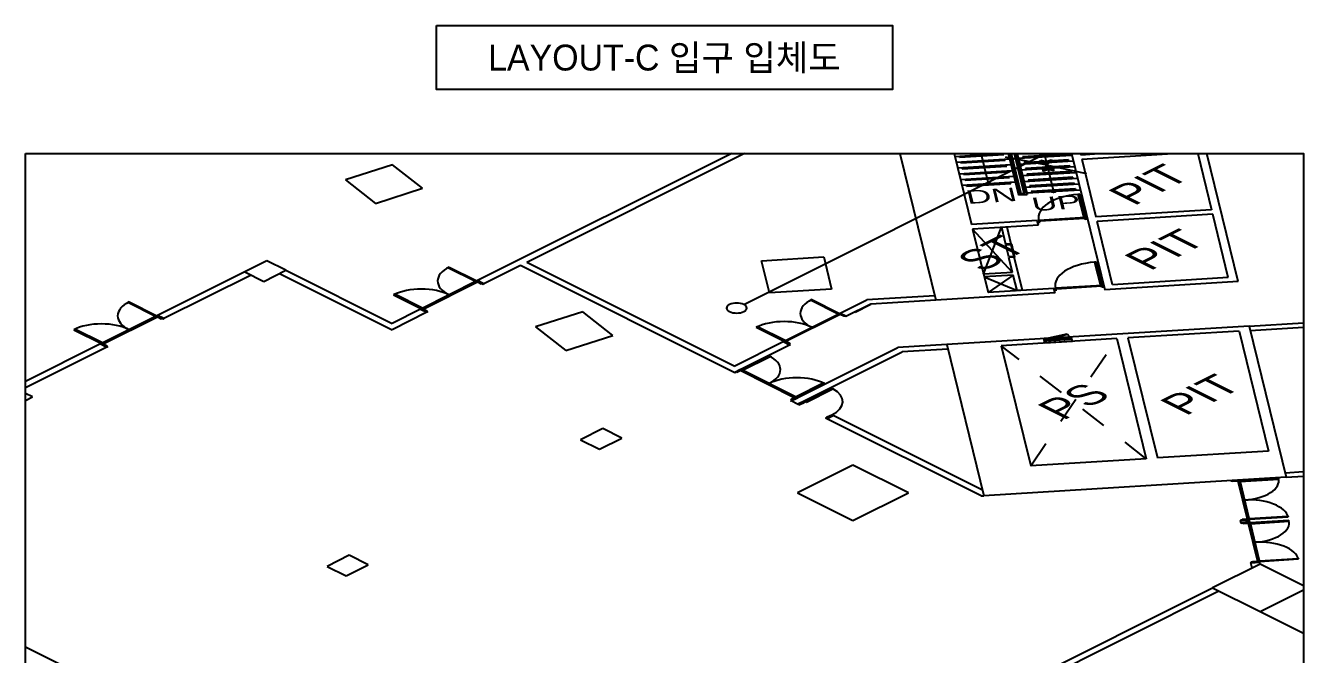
# Model space of a CAD drawing. Header units: millimetres. Extents: x 29838256 to 30236675, y -914750 to -833241.
# Drawn here: x 30115470 to 30143999, y -847285 to -833241 of the extents above; entities that cross this region are included whole.
import ezdxf
from ezdxf.enums import TextEntityAlignment as Align

# ---------------------------------------------------------------- set-up
doc = ezdxf.new("R2010")
doc.units = ezdxf.units.MM
doc.header["$LTSCALE"] = 600
doc.header["$MEASUREMENT"] = 0
doc.linetypes.add('HIDDEN', pattern=[2, 1, -1])
for name, color, linetype in [('e-plan', 9, 'CONTINUOUS'), ('e-room-box', 7, 'CONTINUOUS'), ('e-text', 6, 'CONTINUOUS'), ('e-text-box', 7, 'CONTINUOUS')]:
    doc.layers.add(name, color=color, linetype=linetype)
doc.styles.add('돋움', font='Dotum.TTF')

msp = doc.modelspace()

# ---------------------------------------------------------------- linework, layer by layer
at = {"layer": 'e-plan', "extrusion": (0, -0.866025, 0.5)}
for p, q in [((30131234.2, -836099.7, 27470.6), (30125561.5, -838936, 22557.9)), ((30131517.1, -836099.7, 27470.6), (30126657.8, -838529.4, 23262.3)), ((30134988.6, -836099.7, 27470.6), (30135792.1, -839372, 21802.8)), ((30136197.8, -836099.7, 27470.6), (30136587.2, -837685.7, 24723.6)), ((30136213, -836161.9, 27362.9), (30137225.6, -836099.7, 27470.6)), ((30136312.3, -836155.8, 27373.5), (30136318.4, -836180.6, 27330.5)), ((30136318.4, -836180.6, 27330.5), (30137311.1, -836119.7, 27436)), ((30136967.1, -836770.6, 26308.6), (30136802.4, -836099.7, 27470.6)), ((30137311.1, -836119.7, 27436), (30137305, -836094.8, 27479)), ((30137338.7, -836170.3, 27348.4), (30138229.9, -836345.8, 27044.3)), ((30137407, -836099.7, 27470.6), (30137634.1, -837024.4, 25869)), ((30137447.3, -836099.7, 27470.6), (30137668.9, -837002.1, 25907.6)), ((30137472.5, -836099.7, 27470.6), (30137690.7, -836988.2, 25931.8)), ((30137543, -836099.7, 27470.6), (30137760.1, -836983.9, 25939.1)), ((30137568.2, -836099.7, 27470.6), (30137788, -836994.8, 25920.3)), ((30137608.5, -836099.7, 27470.6), (30137832.6, -837012.2, 25890.1)), ((30137634.5, -836205.6, 27287.2), (30138825.8, -836132.5, 27413.8)), ((30138720.4, -836113.8, 27446.3), (30137727.7, -836174.7, 27340.7)), ((30138213.1, -836099.7, 27470.6), (30138256.4, -836276, 27165.2)), ((30138726.5, -836138.6, 27403.3), (30138720.4, -836113.8, 27446.3)), ((30138817.7, -836099.7, 27470.6), (30139564.4, -839140.4, 22204)), ((30139019.3, -836099.7, 27470.6), (30139025.5, -836125.2, 27426.3)), ((30139025.5, -836125.2, 27426.3), (30139441.5, -836099.7, 27470.6)), ((30139049.9, -836224.5, 27254.4), (30141082.9, -836099.7, 27470.6)), ((30141639.2, -836099.7, 27470.6), (30141947.9, -837356.6, 25293.6)), ((30142542.6, -838957.6, 22520.6), (30141840.8, -836099.7, 27470.6)), ((30136244.7, -836290.9, 27139.4), (30137436, -836217.8, 27266)), ((30136276.4, -836420, 26915.8), (30137467.7, -836346.8, 27042.5)), ((30136344, -836284.8, 27149.9), (30136350.1, -836309.7, 27106.9)), ((30136350.1, -836309.7, 27106.9), (30137342.8, -836248.7, 27212.5)), ((30136375.7, -836413.9, 26926.4), (30136381.8, -836438.7, 26883.4)), ((30136381.8, -836438.7, 26883.4), (30137374.5, -836377.8, 26989)), ((30137342.8, -836248.7, 27212.5), (30137336.7, -836223.9, 27255.5)), ((30137374.5, -836377.8, 26989), (30137368.4, -836352.9, 27032)), ((30137475.7, -836215.4, 27270.3), (30137500.5, -836213.8, 27272.9)), ((30137507.4, -836344.4, 27046.7), (30137532.2, -836342.9, 27049.4)), ((30137570, -836209.6, 27280.3), (30137594.8, -836208, 27282.9)), ((30137601.7, -836338.6, 27056.8), (30137626.5, -836337.1, 27059.4)), ((30137666.2, -836334.7, 27063.6), (30138857.5, -836261.5, 27190.3)), ((30137697.9, -836463.7, 26840.1), (30138889.2, -836390.6, 26966.8)), ((30137727.7, -836174.7, 27340.7), (30137733.8, -836199.5, 27297.7)), ((30138752.1, -836242.8, 27222.7), (30137759.4, -836303.7, 27117.2)), ((30137759.4, -836303.7, 27117.2), (30137765.5, -836328.6, 27074.2)), ((30138783.8, -836371.9, 26999.2), (30137791.1, -836432.8, 26893.6)), ((30137791.1, -836432.8, 26893.6), (30137797.2, -836457.6, 26850.7)), ((30138114.1, -836268.2, 27178.7), (30138133, -836250.2, 27210)), ((30138261.8, -836298.1, 27127), (30138114.1, -836268.2, 27178.7)), ((30138133, -836250.2, 27210), (30138256.4, -836276, 27165.2)), ((30138293.5, -836427.1, 26903.4), (30138164.7, -836474, 26822.3)), ((30138191.7, -836489.2, 26795.9), (30138299, -836449.2, 26865.2)), ((30138324.8, -836298.1, 27127), (30138227.1, -836413.2, 26927.7)), ((30138227.1, -836413.2, 26927.7), (30138322, -836365.4, 27010.4)), ((30138229.9, -836345.8, 27044.3), (30138324.8, -836298.1, 27127)), ((30138256.4, -836276, 27165.2), (30138363.7, -836236, 27234.5)), ((30138386.7, -836251.5, 27207.7), (30138261.8, -836298.1, 27127)), ((30138437.3, -836457.3, 26851.3), (30138293.5, -836427.1, 26903.4)), ((30138293.5, -836427.1, 26903.4), (30138420.3, -836943.4, 26009.3)), ((30138299, -836449.2, 26865.2), (30138422.4, -836475.1, 26820.4)), ((30138322, -836365.4, 27010.4), (30139154.8, -836542.1, 26704.3)), ((30138363.7, -836236, 27234.5), (30138386.7, -836251.5, 27207.7)), ((30138758.2, -836267.6, 27179.7), (30138752.1, -836242.8, 27222.7)), ((30138789.9, -836396.7, 26956.2), (30138783.8, -836371.9, 26999.2)), ((30139049.9, -836224.5, 27254.4), (30139366.8, -837515, 25019.1)), ((30136308.1, -836549, 26692.3), (30137499.4, -836475.9, 26819)), ((30136339.8, -836678.1, 26468.8), (30137531.1, -836605, 26595.5)), ((30136371.5, -836807.1, 26245.3), (30137562.7, -836734, 26371.9)), ((30136407.4, -836542.9, 26702.9), (30136413.5, -836567.8, 26659.9)), ((30136413.5, -836567.8, 26659.9), (30137406.2, -836506.8, 26765.5)), ((30136439.1, -836672, 26479.4), (30136445.2, -836696.8, 26436.4)), ((30136445.2, -836696.8, 26436.4), (30137437.9, -836635.9, 26541.9)), ((30137406.2, -836506.8, 26765.5), (30137400.1, -836482, 26808.4)), ((30137437.9, -836635.9, 26541.9), (30137431.8, -836611, 26584.9)), ((30137469.6, -836764.9, 26318.4), (30137463.5, -836740.1, 26361.4)), ((30137539.1, -836473.5, 26823.2), (30137563.9, -836471.9, 26825.9)), ((30137570.8, -836602.5, 26599.7), (30137595.6, -836601, 26602.3)), ((30137602.5, -836731.6, 26376.2), (30137627.3, -836730, 26378.8)), ((30137633.4, -836467.7, 26833.2), (30137658.2, -836466.2, 26835.9)), ((30137665.1, -836596.7, 26609.7), (30137689.9, -836595.2, 26612.4)), ((30137696.8, -836725.8, 26386.2), (30137721.6, -836724.3, 26388.8)), ((30137729.6, -836592.8, 26616.6), (30138920.9, -836519.6, 26743.3)), ((30137761.3, -836721.8, 26393.1), (30138952.5, -836648.7, 26519.7)), ((30138815.5, -836500.9, 26775.7), (30137822.8, -836561.9, 26670.1)), ((30137822.8, -836561.9, 26670.1), (30137828.9, -836586.7, 26627.1)), ((30138847.2, -836630, 26552.2), (30137854.5, -836690.9, 26446.6)), ((30137854.5, -836690.9, 26446.6), (30137860.6, -836715.7, 26403.6)), ((30138164.7, -836474, 26822.3), (30138191.7, -836489.2, 26795.9)), ((30138422.4, -836475.1, 26820.4), (30138437.3, -836457.3, 26851.3)), ((30138821.6, -836525.7, 26732.7), (30138815.5, -836500.9, 26775.7)), ((30138853.3, -836654.8, 26509.2), (30138847.2, -836630, 26552.2)), ((30136470.8, -836801, 26255.8), (30136476.9, -836825.9, 26212.8)), ((30136476.9, -836825.9, 26212.8), (30137469.6, -836764.9, 26318.4)), ((30137634.1, -837024.4, 25869), (30137832.6, -837012.2, 25890.1)), ((30137668.9, -837002.1, 25907.6), (30137788, -836994.8, 25920.3)), ((30137690.7, -836988.2, 25931.8), (30137760.1, -836983.9, 25939.1)), ((30137728.5, -836854.8, 26162.7), (30137753.3, -836853.3, 26165.3)), ((30137793, -836850.9, 26169.5), (30138984.2, -836777.7, 26296.2)), ((30137824.7, -836979.9, 25946), (30139015.9, -836906.8, 26072.7)), ((30138878.9, -836759, 26328.6), (30137886.2, -836820, 26223.1)), ((30137886.2, -836820, 26223.1), (30137892.3, -836844.8, 26180.1)), ((30138910.6, -836888.1, 26105.1), (30137917.9, -836949, 25999.5)), ((30137917.9, -836949, 25999.5), (30137923.9, -836973.8, 25956.6)), ((30138885, -836783.8, 26285.6), (30138878.9, -836759, 26328.6)), ((30138916.7, -836912.9, 26062.1), (30138910.6, -836888.1, 26105.1)), ((30139004.9, -837008.4, 25896.7), (30138965.2, -837010.9, 25892.4)), ((30138965.2, -837010.9, 25892.4), (30139093.8, -837531.6, 24990.5)), ((30139133.5, -837529.1, 24994.8), (30139004.9, -837008.4, 25896.7)), ((30138056.5, -837595.5, 24879.8), (30136587.2, -837685.7, 24723.6)), ((30138080.8, -837694.8, 24707.9), (30138056.5, -837595.5, 24879.8)), ((30138091.2, -837593.4, 24883.5), (30138066.4, -837594.9, 24880.9)), ((30138066.4, -837594.9, 24880.9), (30138076.2, -837634.6, 24812.1)), ((30139133.5, -837529.1, 24994.8), (30138091.2, -837593.4, 24883.5)), ((30138096.1, -837613.2, 24849.1), (30138091.2, -837593.4, 24883.5)), ((30139118.5, -837550.2, 24958.3), (30138115.9, -837612, 24851.2)), ((30139093.8, -837531.6, 24990.5), (30139133.5, -837529.1, 24994.8)), ((30139118.5, -837550.2, 24958.3), (30139138.4, -837549, 24960.4)), ((30139123.4, -837570.1, 24923.9), (30139118.5, -837550.2, 24958.3)), ((30139168.1, -837567.3, 24928.6), (30139123.4, -837570.1, 24923.9)), ((30139133.5, -837529.1, 24994.8), (30139158.3, -837527.6, 24997.4)), ((30139138.4, -837549, 24960.4), (30139133.5, -837529.1, 24994.8)), ((30139158.3, -837527.6, 24997.4), (30139168.1, -837567.3, 24928.6)), ((30139168.1, -837567.3, 24928.6), (30139168.1, -837567.3, 24928.6)), ((30139168.1, -837567.3, 24928.6), (30139168.1, -837567.3, 24928.6)), ((30141947.9, -837356.6, 25293.6), (30139366.8, -837515, 25019.1)), ((30141972.3, -837455.9, 25121.7), (30139391.2, -837614.3, 24847.2)), ((30142319.6, -838870.5, 22671.5), (30141972.3, -837455.9, 25121.7)), ((30138080.8, -837694.8, 24707.9), (30136611.6, -837785, 24551.6)), ((30136611.6, -837785, 24551.6), (30136959, -839199.6, 22101.5)), ((30137504.3, -838752.9, 22875), (30136611.6, -837785, 24551.6)), ((30136859.1, -838792.6, 22806.4), (30137256.9, -837745.3, 24620.2)), ((30137256.9, -837745.3, 24620.2), (30137348.9, -838120.1, 23971.2)), ((30137376, -837738, 24632.9), (30137468, -838112.8, 23983.8)), ((30138076.2, -837634.6, 24812.1), (30138120.8, -837631.8, 24816.9)), ((30138076.2, -837634.6, 24812.1), (30138076.2, -837634.6, 24812.1)), ((30138076.2, -837634.6, 24812.1), (30138076.2, -837634.6, 24812.1)), ((30138115.9, -837612, 24851.2), (30138096.1, -837613.2, 24849.1)), ((30138120.8, -837631.8, 24816.9), (30138115.9, -837612, 24851.2)), ((30139738.6, -839028.9, 22397), (30139391.2, -837614.3, 24847.2)), ((30137468, -838112.8, 23983.8), (30137348.9, -838120.1, 23971.2)), ((30137352.6, -838135, 23945.4), (30137471.7, -838127.7, 23958)), ((30137418.4, -838403, 23481.1), (30137352.6, -838135, 23945.4)), ((30137468, -838112.8, 23983.8), (30137478, -838112.2, 23984.9)), ((30137541.2, -838410.6, 23468), (30137468, -838112.8, 23983.8)), ((30137478, -838112.2, 23984.9), (30137551.1, -838410, 23469.1)), ((30137537.5, -838395.7, 23493.8), (30137418.4, -838403, 23481.1)), ((30137541.2, -838410.6, 23468), (30137422, -838417.9, 23455.3)), ((30137504.3, -838752.9, 22875), (30137422, -838417.9, 23455.3)), ((30137551.1, -838410, 23469.1), (30137541.2, -838410.6, 23468)), ((30137723.4, -839152.6, 22182.7), (30137541.2, -838410.6, 23468)), ((30121282.8, -838706.2, 22956), (30123652.8, -839891.2, 20903.5)), ((30124896.7, -838649.6, 23054), (30124925, -838635.5, 23078.5)), ((30125515.6, -838959, 22518.1), (30124896.7, -838649.6, 23054)), ((30124925, -838635.5, 23078.5), (30125543.9, -838944.9, 22542.6)), ((30126516.3, -838600.1, 23139.8), (30125703, -839006.8, 22435.4)), ((30131290.1, -840987, 19005.6), (30126516.3, -838600.1, 23139.8)), ((30131290.1, -840845.5, 19250.6), (30126657.8, -838529.4, 23262.3)), ((30139376.7, -838522.3, 23274.5), (30139337, -838524.7, 23270.3)), ((30139337, -838524.7, 23270.3), (30139465.5, -839045.5, 22368.4)), ((30139505.2, -839043, 22372.6), (30139376.7, -838522.3, 23274.5)), ((30120363.5, -838741.5, 22894.8), (30118418.6, -839714, 21210.5)), ((30120504.9, -838812.3, 22772.3), (30118560, -839784.7, 21088)), ((30121141.4, -838776.9, 22833.5), (30123652.8, -840032.6, 20658.5)), ((30125543.9, -838944.9, 22542.6), (30124306.2, -839563.7, 21470.8)), ((30124348.6, -839570.8, 21458.5), (30125558, -838966.1, 22505.8)), ((30125543.9, -838944.9, 22542.6), (30125515.6, -838959, 22518.1)), ((30125561.5, -838936, 22557.9), (30125543.9, -838944.9, 22542.6)), ((30125543.9, -838944.9, 22542.6), (30125572.1, -838959, 22518.1)), ((30125572.1, -838959, 22518.1), (30125558, -838966.1, 22505.8)), ((30125558, -838966.1, 22505.8), (30125642.9, -839008.5, 22432.3)), ((30125561.5, -838936, 22557.9), (30125703, -839006.8, 22435.4)), ((30125703, -839006.8, 22435.4), (30125561.5, -838936, 22557.9)), ((30125642.9, -839008.5, 22432.3), (30125657, -839001.5, 22444.6)), ((30125657, -839001.5, 22444.6), (30125685.3, -839015.6, 22420.1)), ((30125685.3, -839015.6, 22420.1), (30125703, -839006.8, 22435.4)), ((30137504.3, -838752.9, 22875), (30136859.1, -838792.6, 22806.4)), ((30137518.9, -838812.5, 22771.9), (30136873.7, -838852.1, 22703.3)), ((30136873.7, -838852.1, 22703.3), (30137604.3, -839160, 22170.1)), ((30137518.9, -838812.5, 22771.9), (30136959, -839199.6, 22101.5)), ((30137604.3, -839160, 22170.1), (30137518.9, -838812.5, 22771.9)), ((30142542.6, -838957.6, 22520.6), (30139564.4, -839140.4, 22204)), ((30142319.6, -838870.5, 22671.5), (30139738.6, -839028.9, 22397)), ((30123715.7, -839240.1, 22031.2), (30123687.4, -839254.3, 22006.7)), ((30123687.4, -839254.3, 22006.7), (30124306.2, -839563.7, 21470.8)), ((30124334.5, -839549.6, 21495.3), (30123715.7, -839240.1, 22031.2)), ((30135767.7, -839272.7, 21974.8), (30134249.3, -839365.9, 21813.3)), ((30138452.6, -839208.6, 22085.7), (30135792.1, -839372, 21802.8)), ((30138428.2, -839109.4, 22257.7), (30136959, -839199.6, 22101.5)), ((30136959, -839199.6, 22101.5), (30136959, -839199.6, 22101.5)), ((30137723.4, -839152.6, 22182.7), (30137614.2, -839159.4, 22171.1)), ((30138452.6, -839208.6, 22085.7), (30138428.2, -839109.4, 22257.7)), ((30138463, -839107.2, 22261.4), (30138438.1, -839108.8, 22258.7)), ((30138438.1, -839108.8, 22258.7), (30138447.9, -839148.5, 22190)), ((30138447.9, -839148.5, 22190), (30138492.6, -839145.7, 22194.7)), ((30138447.9, -839148.5, 22190), (30138447.9, -839148.5, 22190)), ((30138447.9, -839148.5, 22190), (30138447.9, -839148.5, 22190)), ((30139505.2, -839043, 22372.6), (30138463, -839107.2, 22261.4)), ((30138467.9, -839127.1, 22227), (30138463, -839107.2, 22261.4)), ((30138487.7, -839125.9, 22229.1), (30138467.9, -839127.1, 22227)), ((30139490.3, -839064.1, 22336.1), (30138487.7, -839125.9, 22229.1)), ((30138492.6, -839145.7, 22194.7), (30138487.7, -839125.9, 22229.1)), ((30139465.5, -839045.5, 22368.4), (30139505.2, -839043, 22372.6)), ((30139490.3, -839064.1, 22336.1), (30139510.1, -839062.9, 22338.3)), ((30139495.2, -839083.9, 22301.7), (30139490.3, -839064.1, 22336.1)), ((30139539.8, -839081.2, 22306.5), (30139495.2, -839083.9, 22301.7)), ((30139505.2, -839043, 22372.6), (30139530.1, -839041.5, 22375.3)), ((30139510.1, -839062.9, 22338.3), (30139505.2, -839043, 22372.6)), ((30139530.1, -839041.5, 22375.3), (30139539.8, -839081.2, 22306.5)), ((30139539.8, -839081.2, 22306.5), (30139539.8, -839081.2, 22306.5)), ((30139539.8, -839081.2, 22306.5), (30139539.8, -839081.2, 22306.5)), ((30117753.8, -839427.6, 21706.6), (30117782.1, -839413.4, 21731.1)), ((30118372.6, -839737, 21170.7), (30117753.8, -839427.6, 21706.6)), ((30117782.1, -839413.4, 21731.1), (30118400.9, -839722.8, 21195.2)), ((30124288.5, -839572.5, 21455.5), (30123652, -839890.8, 20904.2)), ((30124288.5, -839572.5, 21455.5), (30124306.2, -839563.7, 21470.8)), ((30124288.5, -839572.5, 21455.5), (30124430, -839643.3, 21333)), ((30124430, -839643.3, 21333), (30124288.5, -839572.5, 21455.5)), ((30124306.2, -839563.7, 21470.8), (30124334.5, -839549.6, 21495.3)), ((30124306.2, -839563.7, 21470.8), (30124334.5, -839577.8, 21446.3)), ((30124334.5, -839577.8, 21446.3), (30124348.6, -839570.8, 21458.5)), ((30124348.6, -839570.8, 21458.5), (30124433.5, -839613.2, 21385)), ((30132993.5, -839375, 21797.6), (30133021.8, -839360.8, 21822.1)), ((30133612.3, -839684.4, 21261.7), (30132993.5, -839375, 21797.6)), ((30133021.8, -839360.8, 21822.1), (30133640.6, -839670.3, 21286.2)), ((30133658.3, -839661.4, 21301.5), (30134249.3, -839365.9, 21813.3)), ((30134342, -839461, 21648.6), (30133799.8, -839732.1, 21179)), ((30133988.4, -839637.8, 21342.4), (30134342, -839461, 21648.6)), ((30135792.1, -839372, 21802.8), (30134342, -839461, 21648.6)), ((30118400.9, -839722.8, 21195.2), (30117163.2, -840341.6, 20123.3)), ((30117205.7, -840348.7, 20111.1), (30118415, -839744, 21158.4)), ((30118400.9, -839722.8, 21195.2), (30118372.6, -839737, 21170.7)), ((30118418.6, -839714, 21210.5), (30118400.9, -839722.8, 21195.2)), ((30118400.9, -839722.8, 21195.2), (30118429.2, -839737, 21170.7)), ((30118429.2, -839737, 21170.7), (30118415, -839744, 21158.4)), ((30118415, -839744, 21158.4), (30118499.9, -839786.5, 21084.9)), ((30118418.6, -839714, 21210.5), (30118560, -839784.7, 21088)), ((30118560, -839784.7, 21088), (30118418.6, -839714, 21210.5)), ((30118499.9, -839786.5, 21084.9), (30118514, -839779.4, 21097.2)), ((30118514, -839779.4, 21097.2), (30118542.3, -839793.5, 21072.7)), ((30118542.3, -839793.5, 21072.7), (30118560, -839784.7, 21088)), ((30124430, -839643.3, 21333), (30123652, -840032.2, 20659.2)), ((30124433.5, -839613.2, 21385), (30124419.4, -839620.3, 21372.8)), ((30124419.4, -839620.3, 21372.8), (30124447.7, -839634.4, 21348.3)), ((30124447.7, -839634.4, 21348.3), (30124430, -839643.3, 21333)), ((30132403, -840289.1, 20214.4), (30133640.6, -839670.3, 21286.2)), ((30133654.8, -839691.5, 21249.5), (30132445.4, -840296.1, 20202.1)), ((30133640.6, -839670.3, 21286.2), (30133612.3, -839684.4, 21261.7)), ((30133640.6, -839670.3, 21286.2), (30133658.3, -839661.4, 21301.5)), ((30133668.9, -839684.4, 21261.7), (30133640.6, -839670.3, 21286.2)), ((30133654.8, -839691.5, 21249.5), (30133668.9, -839684.4, 21261.7)), ((30133739.6, -839733.9, 21176), (30133654.8, -839691.5, 21249.5)), ((30133658.3, -839661.4, 21301.5), (30133799.8, -839732.1, 21179)), ((30133658.3, -839661.4, 21301.5), (30133799.8, -839732.1, 21179)), ((30133753.8, -839726.8, 21188.2), (30133739.6, -839733.9, 21176)), ((30133782.1, -839741, 21163.7), (30133753.8, -839726.8, 21188.2)), ((30133799.8, -839732.1, 21179), (30133782.1, -839741, 21163.7)), ((30142786.3, -839950.3, 20801.2), (30143998.6, -839875.8, 20930.1)), ((30116572.7, -840018.1, 20683.7), (30116544.4, -840032.2, 20659.2)), ((30116544.4, -840032.2, 20659.2), (30117163.2, -840341.6, 20123.3)), ((30117191.5, -840327.5, 20147.8), (30116572.7, -840018.1, 20683.7)), ((30131812.5, -839965.5, 20774.8), (30131784.2, -839979.7, 20750.3)), ((30131784.2, -839979.7, 20750.3), (30132403, -840289.1, 20214.4)), ((30132431.3, -840274.9, 20238.9), (30131812.5, -839965.5, 20774.8)), ((30142786.3, -839950.3, 20801.2), (30136035.9, -840364.7, 20083.4)), ((30142562.5, -840064.8, 20602.9), (30140080.8, -840217.1, 20339)), ((30142562.5, -840064.8, 20602.9), (30143220.7, -842745.1, 15960.4)), ((30142786.3, -839950.3, 20801.2), (30143615.2, -843325.5, 14955.2)), ((30142810.7, -840049.5, 20629.3), (30143998.6, -839976.6, 20755.6)), ((30117145.6, -840350.5, 20108), (30115470.1, -841188.2, 18657)), ((30117287, -840421.2, 19985.5), (30115470.1, -841329.7, 18412)), ((30117145.6, -840350.5, 20108), (30117163.2, -840341.6, 20123.3)), ((30117145.6, -840350.5, 20108), (30117287, -840421.2, 19985.5)), ((30117287, -840421.2, 19985.5), (30117145.6, -840350.5, 20108)), ((30117163.2, -840341.6, 20123.3), (30117191.5, -840327.5, 20147.8)), ((30117163.2, -840341.6, 20123.3), (30117191.5, -840355.8, 20098.8)), ((30117191.5, -840355.8, 20098.8), (30117205.7, -840348.7, 20111.1)), ((30117205.7, -840348.7, 20111.1), (30117290.5, -840391.2, 20037.6)), ((30117290.5, -840391.2, 20037.6), (30117276.4, -840398.2, 20025.3)), ((30117276.4, -840398.2, 20025.3), (30117304.7, -840412.4, 20000.8)), ((30117304.7, -840412.4, 20000.8), (30117287, -840421.2, 19985.5)), ((30131290.1, -840845.5, 19250.6), (30132385.3, -840297.9, 20199.1)), ((30131290.1, -840987, 19005.6), (30132526.8, -840368.6, 20076.6)), ((30132403, -840289.1, 20214.4), (30132385.3, -840297.9, 20199.1)), ((30132385.3, -840297.9, 20199.1), (30132526.8, -840368.6, 20076.6)), ((30132385.3, -840297.9, 20199.1), (30132526.8, -840368.6, 20076.6)), ((30132403, -840289.1, 20214.4), (30132431.3, -840274.9, 20238.9)), ((30132431.3, -840303.2, 20189.9), (30132403, -840289.1, 20214.4)), ((30132445.4, -840296.1, 20202.1), (30132431.3, -840303.2, 20189.9)), ((30132530.3, -840338.6, 20128.6), (30132445.4, -840296.1, 20202.1)), ((30132516.1, -840345.7, 20116.4), (30132530.3, -840338.6, 20128.6)), ((30132544.4, -840359.8, 20091.9), (30132516.1, -840345.7, 20116.4)), ((30132526.8, -840368.6, 20076.6), (30132544.4, -840359.8, 20091.9)), ((30132563.1, -841623.5, 17903.1), (30134947, -840431.5, 19967.6)), ((30136035.9, -840364.7, 20083.4), (30134947, -840431.5, 19967.6)), ((30136035.9, -840364.7, 20083.4), (30136864.8, -843739.9, 14237.4)), ((30139832.6, -840232.4, 20312.6), (30137251.5, -840390.8, 20038.1)), ((30137251.5, -840390.8, 20038.1), (30137909.7, -843071.1, 15395.7)), ((30138224.4, -840331.1, 20141.6), (30138200, -840231.8, 20313.5)), ((30138244.7, -840229.1, 20318.3), (30138209.9, -840231.2, 20314.6)), ((30138209.9, -840231.2, 20314.6), (30138222.1, -840280.9, 20228.6)), ((30138222.1, -840280.9, 20228.6), (30138256.9, -840278.7, 20232.3)), ((30138839.9, -840293.3, 20207), (30138224.4, -840331.1, 20141.6)), ((30138244.7, -840229.1, 20318.3), (30138770.8, -840196.8, 20374.2)), ((30138250.8, -840253.9, 20275.3), (30138244.7, -840229.1, 20318.3)), ((30138265.7, -840253, 20276.9), (30138250.8, -840253.9, 20275.3)), ((30138256.9, -840278.7, 20232.3), (30138271.8, -840277.8, 20233.9)), ((30138256.9, -840278.7, 20232.3), (30138256.9, -840278.7, 20232.3)), ((30138265.7, -840253, 20276.9), (30138762, -840222.5, 20329.7)), ((30138271.8, -840277.8, 20233.9), (30138265.7, -840253, 20276.9)), ((30138271.8, -840277.8, 20233.9), (30138768.1, -840247.3, 20286.7)), ((30138762, -840222.5, 20329.7), (30138776.9, -840221.6, 20331.2)), ((30138768.1, -840247.3, 20286.7), (30138762, -840222.5, 20329.7)), ((30138783, -840246.4, 20288.3), (30138768.1, -840247.3, 20286.7)), ((30138770.8, -840196.8, 20374.2), (30138805.6, -840194.7, 20377.9)), ((30138776.9, -840221.6, 20331.2), (30138770.8, -840196.8, 20374.2)), ((30138817.8, -840244.3, 20292), (30138783, -840246.4, 20288.3)), ((30138783, -840246.4, 20288.3), (30138783, -840246.4, 20288.3)), ((30138805.6, -840194.7, 20377.9), (30138817.8, -840244.3, 20292)), ((30138839.9, -840293.3, 20207), (30138815.5, -840194, 20379)), ((30138839.9, -840293.3, 20207), (30138839.9, -840293.3, 20207)), ((30139832.6, -840232.4, 20312.6), (30140490.8, -842912.7, 15670.1)), ((30140080.8, -840217.1, 20339), (30140739, -842897.5, 15696.5)), ((30132068, -840615.7, 19648.7), (30131449.2, -840925.1, 19112.8)), ((30131477.5, -840939.2, 19088.3), (30132096.3, -840629.8, 19624.2)), ((30132096.3, -840629.8, 19624.2), (30132068, -840615.7, 19648.7)), ((30132704.5, -841694.2, 17780.6), (30135039.7, -840526.6, 19802.9)), ((30136060.3, -840464, 19911.5), (30135039.7, -840526.6, 19802.9)), ((30131290.1, -840987, 19005.6), (30131431.5, -840916.3, 19128.1)), ((30131307.8, -840995.8, 18990.3), (30131290.1, -840987, 19005.6)), ((30131336, -840981.7, 19014.8), (30131307.8, -840995.8, 18990.3)), ((30131350.2, -840988.7, 19002.5), (30131336, -840981.7, 19014.8)), ((30131435.1, -840946.3, 19076), (30131350.2, -840988.7, 19002.5)), ((30131449.2, -840925.1, 19112.8), (30131420.9, -840939.2, 19088.3)), ((30131420.9, -840939.2, 19088.3), (30131435.1, -840946.3, 19076)), ((30131431.5, -840916.3, 19128.1), (30131449.2, -840925.1, 19112.8)), ((30131435.1, -840946.3, 19076), (30132644.4, -841551, 18028.7)), ((30132686.8, -841543.9, 18040.9), (30131449.2, -840925.1, 19112.8)), ((30131449.2, -840925.1, 19112.8), (30131477.5, -840939.2, 19088.3)), ((30132658.6, -841529.8, 18065.4), (30133277.4, -841220.4, 18601.3)), ((30133305.7, -841234.5, 18576.9), (30132686.8, -841543.9, 18040.9)), ((30133277.4, -841220.4, 18601.3), (30133305.7, -841234.5, 18576.9)), ((30132644.4, -841551, 18028.7), (30132559.5, -841593.4, 17955.2)), ((30132563.1, -841623.5, 17903.1), (30132704.5, -841552.8, 18025.6)), ((30132658.6, -841558.1, 18016.4), (30132644.4, -841551, 18028.7)), ((30132686.8, -841543.9, 18040.9), (30132658.6, -841529.8, 18065.4)), ((30132686.8, -841543.9, 18040.9), (30132658.6, -841558.1, 18016.4)), ((30132704.5, -841552.8, 18025.6), (30132686.8, -841543.9, 18040.9)), ((30133467.7, -841340.9, 18392.5), (30132874.3, -841637.6, 17878.6)), ((30132902.6, -841651.8, 17854.1), (30133495.9, -841355.1, 18368)), ((30133495.9, -841355.1, 18368), (30133467.7, -841340.9, 18392.5)), ((30132573.7, -841600.5, 17942.9), (30132545.4, -841614.6, 17918.4)), ((30132545.4, -841614.6, 17918.4), (30132563.1, -841623.5, 17903.1)), ((30132559.5, -841593.4, 17955.2), (30132573.7, -841600.5, 17942.9)), ((30132704.5, -841694.2, 17780.6), (30132563.1, -841623.5, 17903.1)), ((30132853, -841627, 17897), (30132711.6, -841697.7, 17774.5)), ((30132711.6, -841697.7, 17774.5), (30132732.8, -841708.3, 17756.1)), ((30132732.8, -841708.3, 17756.1), (30132761.1, -841694.2, 17780.6)), ((30132761.1, -841694.2, 17780.6), (30132768.2, -841697.7, 17774.5)), ((30132768.2, -841697.7, 17774.5), (30132853, -841655.3, 17848)), ((30132846, -841651.8, 17854.1), (30132874.3, -841637.6, 17878.6)), ((30132853, -841655.3, 17848), (30132846, -841651.8, 17854.1)), ((30132874.3, -841637.6, 17878.6), (30132853, -841627, 17897)), ((30132874.3, -841637.6, 17878.6), (30132902.6, -841651.8, 17854.1)), ((30133326.9, -842005.4, 17241.7), (30133355.2, -841991.2, 17266.2)), ((30133348.1, -842016, 17223.3), (30133326.9, -842005.4, 17241.7)), ((30133348.1, -841987.7, 17272.3), (30133433, -841945.3, 17345.8)), ((30133489.5, -841945.3, 17345.8), (30133348.1, -842016, 17223.3)), ((30133355.2, -841991.2, 17266.2), (30133348.1, -841987.7, 17272.3)), ((30133355.2, -842019.5, 17217.2), (30133496.6, -841948.8, 17339.7)), ((30136803.5, -843743.7, 14230.8), (30133355.2, -842019.5, 17217.2)), ((30133433, -841945.3, 17345.8), (30133440, -841948.8, 17339.7)), ((30133440, -841948.8, 17339.7), (30133468.3, -841934.7, 17364.2)), ((30133468.3, -841934.7, 17364.2), (30133489.5, -841945.3, 17345.8)), ((30136834.8, -843617.9, 14448.7), (30133496.6, -841948.8, 17339.7)), ((30140490.8, -842912.7, 15670.1), (30137909.7, -843071.1, 15395.7)), ((30143220.7, -842745.1, 15960.4), (30140739, -842897.5, 15696.5)), ((30143590.8, -843226.2, 15127.1), (30143998.6, -843201.2, 15170.5)), ((30143615.2, -843325.5, 14955.2), (30143998.6, -843301.9, 14995.9)), ((30143615.2, -843325.5, 14955.2), (30136864.8, -843739.9, 14237.4)), ((30142374.3, -843401.7, 14823.2), (30142572.8, -843389.5, 14844.3)), ((30142377.3, -843414.1, 14801.7), (30142374.3, -843401.7, 14823.2)), ((30142417.1, -843411.6, 14805.9), (30142377.3, -843414.1, 14801.7)), ((30142419.5, -843421.6, 14788.8), (30142417.1, -843411.6, 14805.9)), ((30142538.6, -843414.3, 14801.4), (30142419.5, -843421.6, 14788.8)), ((30142575.9, -843401.9, 14822.8), (30142536.2, -843404.3, 14818.6)), ((30142536.2, -843404.3, 14818.6), (30142538.6, -843414.3, 14801.4)), ((30142747.1, -844263, 13331.3), (30142538.6, -843414.3, 14801.4)), ((30142572.8, -843389.5, 14844.3), (30142575.9, -843401.9, 14822.8)), ((30143444.5, -843348.6, 14915.2), (30142575.9, -843401.9, 14822.8)), ((30142575.9, -843401.9, 14822.8), (30142789.2, -844270.5, 13318.3)), ((30142575.9, -843401.9, 14822.8), (30142580.8, -843421.7, 14788.4)), ((30142580.8, -843421.7, 14788.4), (30143449.4, -843368.4, 14880.8)), ((30143449.4, -843368.4, 14880.8), (30143444.5, -843348.6, 14915.2)), ((30136803.5, -843743.7, 14230.8), (30136864.8, -843739.9, 14237.4)), ((30142630.4, -844280.3, 13301.5), (30142590.7, -844282.7, 13297.2)), ((30142590.7, -844282.7, 13297.2), (30142593.7, -844295.1, 13275.7)), ((30142792.2, -844282.9, 13296.8), (30142593.7, -844295.1, 13275.7)), ((30142593.7, -844295.1, 13275.7), (30142792.2, -844282.9, 13296.8)), ((30142605.9, -844344.7, 13189.8), (30142593.7, -844295.1, 13275.7)), ((30142804.4, -844332.6, 13210.9), (30142605.9, -844344.7, 13189.8)), ((30142605.9, -844344.7, 13189.8), (30142804.4, -844332.6, 13210.9)), ((30142608.9, -844357.2, 13168.3), (30142605.9, -844344.7, 13189.8)), ((30142648.6, -844354.7, 13172.5), (30142608.9, -844357.2, 13168.3)), ((30142747.1, -844263, 13331.3), (30142627.9, -844270.3, 13318.6)), ((30142627.9, -844270.3, 13318.6), (30142630.4, -844280.3, 13301.5)), ((30142651.1, -844364.6, 13155.3), (30142648.6, -844354.7, 13172.5)), ((30142770.2, -844357.3, 13168), (30142651.1, -844364.6, 13155.3)), ((30142749.5, -844272.9, 13314.1), (30142747.1, -844263, 13331.3)), ((30142789.2, -844270.5, 13318.3), (30142749.5, -844272.9, 13314.1)), ((30142807.5, -844345, 13189.4), (30142767.8, -844347.4, 13185.2)), ((30142767.8, -844347.4, 13185.2), (30142770.2, -844357.3, 13168)), ((30142978.6, -845206.1, 11697.9), (30142770.2, -844357.3, 13168)), ((30142784.3, -844250.7, 13352.7), (30143652.9, -844197.3, 13445.1)), ((30142789.2, -844270.5, 13318.3), (30142784.3, -844250.7, 13352.7)), ((30143657.8, -844217.2, 13410.7), (30142789.2, -844270.5, 13318.3)), ((30142792.2, -844282.9, 13296.8), (30142789.2, -844270.5, 13318.3)), ((30142804.4, -844332.6, 13210.9), (30142792.2, -844282.9, 13296.8)), ((30142804.4, -844332.6, 13210.9), (30142807.5, -844345, 13189.4)), ((30143676.1, -844291.6, 13281.7), (30142807.5, -844345, 13189.4)), ((30142807.5, -844345, 13189.4), (30143020.8, -845213.6, 11684.9)), ((30142807.5, -844345, 13189.4), (30142812.4, -844364.8, 13155)), ((30142812.4, -844364.8, 13155), (30143681, -844311.5, 13247.4)), ((30143652.9, -844197.3, 13445.1), (30143657.8, -844217.2, 13410.7)), ((30143681, -844311.5, 13247.4), (30143676.1, -844291.6, 13281.7)), ((30142862, -845223.3, 11668), (30142822.2, -845225.8, 11663.8)), ((30142822.2, -845225.8, 11663.8), (30142825.3, -845238.2, 11642.3)), ((30143023.8, -845226, 11663.4), (30142825.3, -845238.2, 11642.3)), ((30142825.3, -845238.2, 11642.3), (30143023.8, -845226, 11663.4)), ((30142854, -845355.2, 11439.6), (30142825.3, -845238.2, 11642.3)), ((30142978.6, -845206.1, 11697.9), (30142859.5, -845213.4, 11685.2)), ((30142859.5, -845213.4, 11685.2), (30142862, -845223.3, 11668)), ((30142981.1, -845216, 11680.7), (30142978.6, -845206.1, 11697.9)), ((30143020.8, -845213.6, 11684.9), (30142981.1, -845216, 11680.7)), ((30143015.9, -845193.7, 11719.3), (30143884.5, -845140.4, 11811.6)), ((30143020.8, -845213.6, 11684.9), (30143015.9, -845193.7, 11719.3)), ((30143889.4, -845160.3, 11777.2), (30143020.8, -845213.6, 11684.9)), ((30143023.8, -845226, 11663.4), (30143020.8, -845213.6, 11684.9)), ((30143033.5, -845265.5, 11595), (30143023.8, -845226, 11663.4)), ((30143884.5, -845140.4, 11811.6), (30143889.4, -845160.3, 11777.2)), ((30132704.5, -850428.4, 2652.5), (30141969.2, -845796.1, 10675.9)), ((30132704.5, -850569.9, 2407.5), (30142110.6, -845866.8, 10553.4)), ((30143030, -846326.5, 9757.2), (30143998.6, -846810.8, 8918.4)), ((30115470.1, -847115.4, 8390.9), (30117039.5, -847900.1, 7031.7))]:
    msp.add_line(p, q, dxfattribs=at)
at = {"layer": 'e-plan', "linetype": 'HIDDEN', "extrusion": (0, -0.866025, 0.5)}
for p, q in [((30139025.5, -836125.2, 27426.3), (30139068.8, -836099.7, 27470.6)), ((30138244.7, -840229.1, 20318.3), (30138723.8, -840122.1, 20503.5)), ((30138740.9, -840140.2, 20472.2), (30138263.5, -840246.8, 20287.7)), ((30138723.8, -840122.1, 20503.5), (30138740.9, -840140.2, 20472.2)), ((30140490.8, -842912.7, 15670.1), (30137251.5, -840390.8, 20038.1)), ((30137909.7, -843071.1, 15395.7), (30139832.6, -840232.4, 20312.6)), ((30138263.5, -840246.8, 20287.7), (30138244.7, -840229.1, 20318.3))]:
    msp.add_line(p, q, dxfattribs=at)
at = {"layer": 'e-plan', "ltscale": 0.5, "extrusion": (0, -0.866025, 0.5)}
for p, q in [((30123663.6, -836348.1, 27040.3), (30122609.2, -836684, 26458.5)), ((30124335.4, -836875.3, 26127.1), (30123663.6, -836348.1, 27040.3)), ((30122609.2, -836684, 26458.5), (30123280.9, -837211.2, 25545.4)), ((30123280.9, -837211.2, 25545.4), (30124335.4, -836875.3, 26127.1)), ((30131898.1, -838492.5, 23326.1), (30133287.9, -838407.2, 23473.9)), ((30133287.9, -838407.2, 23473.9), (30133464.7, -839126.9, 22227.3)), ((30120858.5, -838494, 23323.5), (30120363.5, -838741.5, 22894.8)), ((30120787.8, -838953.7, 22527.3), (30121282.9, -838706.2, 22956)), ((30121282.9, -838706.2, 22956), (30120858.5, -838494, 23323.5)), ((30132074.9, -839212.2, 22079.5), (30131898.1, -838492.5, 23326.1)), ((30120363.5, -838741.5, 22894.8), (30120787.8, -838953.7, 22527.3)), ((30133464.7, -839126.9, 22227.3), (30132074.9, -839212.2, 22079.5)), ((30127910.9, -839635, 21347.2), (30126856.5, -839970.9, 20765.5)), ((30128582.6, -840162.2, 20434.1), (30127910.9, -839635, 21347.2)), ((30126856.5, -839970.9, 20765.5), (30127528.2, -840498.1, 19852.4)), ((30127528.2, -840498.1, 19852.4), (30128582.6, -840162.2, 20434.1)), ((30115625.1, -841535.1, 18056.3), (30115470.1, -841457.6, 18190.5)), ((30115470.1, -841612.6, 17922), (30115625.1, -841535.1, 18056.3)), ((30128355.1, -842242.3, 16831.3), (30127860, -842489.8, 16402.6)), ((30128779.4, -842454.5, 16463.8), (30128355.1, -842242.3, 16831.3)), ((30127860, -842489.8, 16402.6), (30128284.4, -842702, 16035.1)), ((30128284.4, -842702, 16035.1), (30128779.4, -842454.5, 16463.8)), ((30133942.2, -843055.6, 15422.6), (30132704.5, -843674.4, 14350.8)), ((30135179.8, -843674.4, 14350.8), (30133942.2, -843055.6, 15422.6)), ((30132704.5, -843674.4, 14350.8), (30133942.2, -844293.3, 13278.9)), ((30133942.2, -844293.3, 13278.9), (30135179.8, -843674.4, 14350.8)), ((30122697.3, -845071.2, 11931.5), (30122202.2, -845318.7, 11502.8)), ((30122626.6, -845530.9, 11135.3), (30123121.6, -845283.4, 11564)), ((30123121.6, -845283.4, 11564), (30122697.3, -845071.2, 11931.5)), ((30143030, -845265.7, 11594.6), (30141969.2, -845796.1, 10675.9)), ((30143998.6, -845750, 10755.8), (30143030, -845265.7, 11594.6)), ((30122202.2, -845318.7, 11502.8), (30122626.6, -845530.9, 11135.3)), ((30132704.5, -850428.4, 2652.5), (30141969.2, -845796.1, 10675.9)), ((30141969.2, -845796.1, 10675.9), (30143030, -846326.5, 9757.2)), ((30141969.2, -845796.1, 10675.9), (30143030, -846326.5, 9757.2)), ((30143030, -846326.5, 9757.2), (30143998.6, -845842.2, 10596)), ((30143030, -846326.5, 9757.2), (30143998.6, -846810.8, 8918.4))]:
    msp.add_line(p, q, dxfattribs=at)
at = {"layer": 'e-plan', "extrusion": (0, -0.866025, 0.5)}
for centre in [(30136967.1, -395601.4, 737818.9), (30138420.3, -395946.9, 737818.9)]:
    msp.add_circle(centre, 50, dxfattribs=at)
for centre, radius, start, end in [((30139133.5, -397118.5, 737818.9), 1050.1, 99.21981, 187.02609), ((30125543.9, -399950, 737818.9), 875.1, 134.99993, 225.00008), ((30139505.2, -400146.2, 737818.9), 1050.1, 99.21981, 187.02609), ((30124306.2, -401187.6, 737818.9), 875.1, 44.99985, 135), ((30118400.9, -401505.9, 737818.9), 875.1, 134.99993, 225.00008), ((30133640.6, -401400.7, 737818.9), 875.1, 134.99997, 225.00012), ((30132403, -402638.4, 737818.9), 875.1, 44.99988, 135.00003), ((30117163.2, -402743.5, 737818.9), 875.1, 44.99985, 135), ((30131449.2, -403910.4, 737818.9), 875.1, 314.99985, 45), ((30132686.8, -405148, 737818.9), 875.1, 44.99993, 135.00008), ((30132874.3, -405335.5, 737818.9), 840.1, 315, 42.2706), ((30142575.9, -408864, 737818.9), 875.1, 276.99992, 7.00007), ((30142789.2, -410601.2, 737818.9), 875.1, 7, 97.00015), ((30142807.5, -410750.1, 737818.9), 875.1, 276.99992, 7.00007), ((30143020.8, -412487.4, 737818.9), 875.1, 7, 97.00015)]:
    msp.add_arc(centre, radius, start, end, dxfattribs=at)
at = {"layer": 'e-plan', "linetype": 'HIDDEN', "extrusion": (0, -0.866025, 0.5)}
msp.add_arc((30138344, -402506.2, 737818.9), 430.1, 6.99999, 22.63593, dxfattribs=at)
at = {"layer": 'e-room-box', "extrusion": (0, -0.866025, 0.5)}
msp.add_line((30131503.2, -839469.6, 21633.8), (30138242.9, -836099.7, 27470.6), dxfattribs=at)
for start, end in [(45, 225), (225, 45)]:
    msp.add_arc((30131344.1, -401158.5, 737818.9), 225, start, end, dxfattribs=at)
at = {"layer": 'e-text-box'}
for points in [[(30124646, -833240.6), (30134822.6, -833240.6), (30134822.6, -834670.2), (30124646, -834670.2)], [(30115470.1, -836099.7), (30143998.6, -836099.7), (30143998.6, -875244.4), (30115470.1, -875244.4)]]:
    msp.add_lwpolyline(points, close=True, dxfattribs=at)

# ---------------------------------------------------------------- texts
at = {"layer": 'e-plan', "extrusion": (0, -0.866025, 0.5), "style": '돋움'}
for s, height, rotation, p in [('PIT', 900.15, 45, (30140550.3, -395639.6, 737818.9)), ('DN', 600.1, 6.99744, (30137030.8, -396143.1, 737818.9)), ('UP', 600.1, 6.99744, (30138477.7, -396471.3, 737818.9)), ('PIT', 900.15, 45, (30140906.8, -398543.3, 737818.9)), ('PIT', 900.15, 45, (30141702.1, -405020.7, 737818.9))]:
    msp.add_text(s, height=height, rotation=rotation, dxfattribs=at).set_placement(p, align=Align.MIDDLE)
for s, p in [('ST', (30137890.1, -398494.3, 737818.9)), ('PS', (30139747.4, -405079.4, 737818.9))]:
    msp.add_text(s, height=900.15, rotation=45, dxfattribs=at).set_placement(p, align=Align.RIGHT)
at = {"layer": 'e-text', "linetype": 'Continuous', "style": '돋움'}
msp.add_text('LAYOUT-C 입구 입체도', height=578.317, dxfattribs=at).set_placement((30129734.3, -833955.4), align=Align.MIDDLE_CENTER)

doc.saveas('drawing.dxf')
